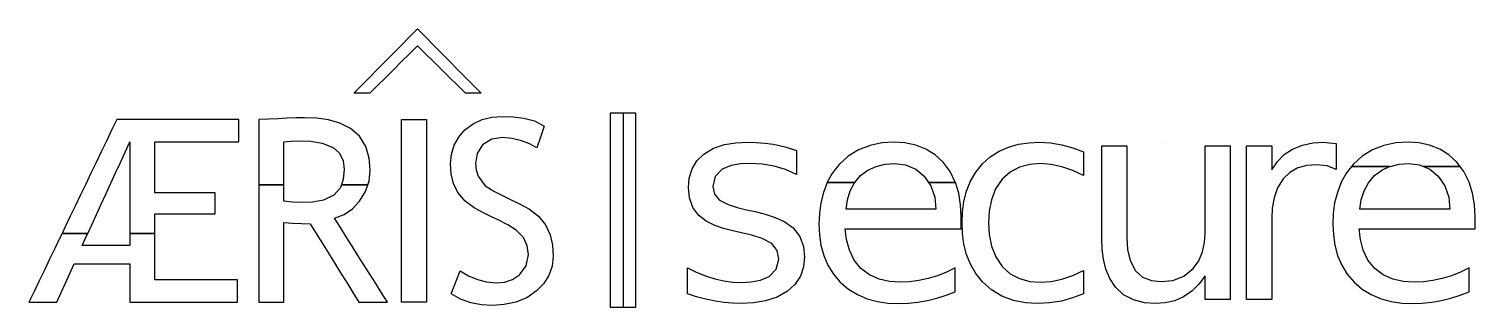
# Model space of a CAD drawing. Extents: x 0 to 100, y 7 to 27.
import ezdxf

# ---------------------------------------------------------------- set-up
doc = ezdxf.new("R2010")
doc.units = 0
doc.layers.get('0').update_dxf_attribs({"linetype": 'CONTINUOUS'})

msp = doc.modelspace()

# ---------------------------------------------------------------- linework, layer by layer
at = {"color": 7}
for points in [[(31.539203, 22.176128), (31.001483, 22.180377), (30.463764, 22.184626), (29.908785, 22.728452), (29.353963, 23.272123), (28.798809, 23.81612), (28.243877, 24.3599), (27.68892, 24.903704), (27.134033, 25.447439), (26.58549, 24.902666), (26.037101, 24.358047), (25.488754, 23.813469), (24.940159, 23.268644), (24.391513, 22.72377), (23.842914, 22.178941), (23.285695, 22.17753), (22.728477, 22.176119), (23.279202, 22.730965), (23.829726, 23.285608), (24.38062, 23.840624), (24.931388, 24.395513), (25.481924, 24.950168), (26.032799, 25.505165), (26.583613, 26.0601), (27.134033, 26.61464), (27.68471, 26.059794), (28.235185, 25.505151), (28.786031, 24.950135), (29.336751, 24.395246), (29.887238, 23.84059), (30.438065, 23.285594), (30.98883, 22.730658), (31.539203, 22.176119)], [(2.557639, 12.495386), (2.407708, 12.195525), (2.054931, 11.454692), (1.693333, 10.705039), (1.340556, 9.964206), (0.978958, 9.223372), (0.626181, 8.482539), (0.264583, 7.741706), (0.908403, 7.741706), (1.552222, 7.741706), (2.196042, 7.741706), (2.495903, 8.403164), (2.795764, 9.064622), (3.095625, 9.726081), (3.395486, 10.387539), (4.162778, 10.387539), (4.938889, 10.387539), (5.706181, 10.387539), (6.482292, 10.387539), (7.249583, 10.387539), (7.249583, 9.726081), (7.249583, 9.064622), (7.249583, 8.403164), (7.249583, 7.741706), (8.078611, 7.741706), (8.907639, 7.741706), (9.727847, 7.741706), (10.556875, 7.741706), (11.385903, 7.741706), (12.214931, 7.741706), (13.035139, 7.741706), (13.864167, 7.741706), (14.693194, 7.741706), (14.693194, 8.517817), (14.693194, 9.293928), (13.872986, 9.293928), (13.061597, 9.293928), (12.241389, 9.293928), (11.421181, 9.293928), (10.609792, 9.293928), (9.789583, 9.293928), (8.969375, 9.293928), (8.969375, 10.0524), (8.969375, 10.802053), (8.969375, 11.560525), (8.969375, 12.318997), (8.969375, 12.495386), (7.249583, 12.495386), (7.249583, 12.460108), (7.249583, 11.666358), (6.420556, 11.666358), (5.600347, 11.666358), (4.771319, 11.666358), (3.942292, 11.666358), (4.277431, 12.380733), (4.330347, 12.495386), (2.557639, 12.495386), (2.557639, 12.495386), (4.330347, 12.495386), (4.60375, 13.095108), (4.938889, 13.809483), (5.265208, 14.523858), (5.600347, 15.238233), (5.926667, 15.952608), (6.261806, 16.666983), (6.588125, 17.381358), (6.923264, 18.095733), (7.249583, 18.810108), (7.249583, 18.016358), (7.249583, 17.222608), (7.249583, 16.428858), (7.249583, 15.635108), (7.249583, 14.841358), (7.249583, 14.047608), (7.249583, 13.253858), (7.249583, 12.495386), (8.969375, 12.495386), (8.969375, 13.077469), (8.969375, 13.835942), (9.807222, 13.835942), (10.645069, 13.835942), (11.474097, 13.835942), (12.311944, 13.835942), (13.140972, 13.835942), (13.140972, 14.567956), (13.140972, 15.299969), (12.311944, 15.299969), (11.474097, 15.299969), (10.63625, 15.299969), (9.807222, 15.299969), (8.969375, 15.299969), (8.969375, 16.005525), (8.969375, 16.702261), (8.969375, 17.407817), (8.969375, 18.104553), (8.969375, 18.810108), (9.807222, 18.810108), (10.63625, 18.810108), (11.465278, 18.810108), (12.294306, 18.810108), (13.123333, 18.810108), (13.952361, 18.810108), (14.790208, 18.810108), (14.790208, 19.5774), (14.790208, 20.353511), (13.943542, 20.353511), (13.096875, 20.353511), (12.250208, 20.353511), (11.403542, 20.353511), (10.565694, 20.353511), (9.719028, 20.353511), (8.872361, 20.353511), (8.025694, 20.353511), (7.179028, 20.353511), (6.341181, 20.353511), (5.979583, 19.612678), (5.626806, 18.871844), (5.265208, 18.131011), (4.912431, 17.390178), (4.550833, 16.649344), (4.198056, 15.899692), (3.836458, 15.158858), (3.483681, 14.418025), (3.122083, 13.677192), (2.769306, 12.936358), (2.557639, 12.495386), (2.557639, 12.495386)], [(16.166042, 15.855594), (16.166042, 15.308789), (16.166042, 14.470942), (16.166042, 13.624275), (16.166042, 12.786428), (16.166042, 11.948581), (16.166042, 11.101914), (16.166042, 10.264067), (16.166042, 9.426219), (16.166042, 8.579553), (16.166042, 7.741706), (16.739306, 7.741706), (17.312569, 7.741706), (17.885833, 7.741706), (17.885833, 8.526636), (17.885833, 9.311567), (17.885833, 10.096497), (17.885833, 10.881428), (17.885833, 11.666358), (17.885833, 12.460108), (17.885833, 13.245039), (18.494375, 13.200942), (19.102917, 13.174483), (19.711458, 13.156844), (20.134792, 12.477747), (20.558125, 11.79865), (20.981458, 11.128372), (21.395972, 10.449275), (21.819306, 9.770178), (22.242639, 9.091081), (22.665972, 8.420803), (23.080486, 7.741706), (23.741944, 7.741706), (24.394583, 7.741706), (25.056042, 7.741706), (24.650347, 8.385525), (24.244653, 9.029344), (23.838958, 9.673164), (23.433264, 10.316983), (23.01875, 10.960803), (22.613056, 11.613442), (22.207361, 12.257261), (21.801667, 12.901081), (21.395972, 13.5449), (22.06625, 13.791844), (22.648333, 14.197539), (23.133403, 14.726706), (23.539097, 15.379344), (23.697847, 15.855594), (21.872222, 15.855594), (21.784028, 15.617469), (21.351875, 15.123581), (20.646319, 14.797261), (19.879028, 14.65615), (19.094097, 14.620872), (18.494375, 14.647331), (17.885833, 14.709067), (17.885833, 15.529275), (17.885833, 15.855594), (16.166042, 15.855594), (16.166042, 15.855594), (17.885833, 15.855594), (17.885833, 16.349483), (17.885833, 17.169692), (17.885833, 17.9899), (17.885833, 18.810108), (18.397361, 18.863025), (18.908889, 18.889483), (19.729097, 18.863025), (20.540486, 18.730733), (21.298958, 18.430872), (21.739931, 18.025178), (21.986875, 17.496011), (22.057431, 16.905108), (22.004514, 16.24365), (21.872222, 15.855594), (23.697847, 15.855594), (23.786042, 16.102539), (23.865417, 16.869831), (23.803681, 17.698858), (23.565556, 18.492608), (23.133403, 19.198164), (22.507222, 19.744969), (21.766389, 20.115386), (20.972639, 20.335872), (20.152431, 20.450525), (19.323403, 20.485803), (18.714861, 20.476983), (18.106319, 20.450525), (17.506597, 20.415247), (16.836319, 20.388789), (16.166042, 20.353511), (16.166042, 19.515664), (16.166042, 18.677817), (16.166042, 17.83115), (16.166042, 16.993303), (16.166042, 16.155456), (16.166042, 15.855594), (16.166042, 15.855594)], [(26.031452, 7.739786), (26.031452, 8.581079), (26.031452, 9.422193), (26.031452, 10.263355), (26.031452, 11.104623), (26.031452, 11.945815), (26.031452, 12.786917), (26.031452, 13.627841), (26.031452, 14.468818), (26.031452, 15.309737), (26.031452, 16.1511), (26.031452, 16.99209), (26.031452, 17.833322), (26.031452, 18.67453), (26.031452, 19.51582), (26.031452, 20.356912), (26.60561, 20.356912), (27.179581, 20.356912), (27.753927, 20.356912), (27.753927, 19.515619), (27.753927, 18.674505), (27.753927, 17.833343), (27.753927, 16.992075), (27.753927, 16.150883), (27.753927, 15.30978), (27.753927, 14.468857), (27.753927, 13.62788), (27.753927, 12.786961), (27.753927, 11.945598), (27.753927, 11.104608), (27.753927, 10.263376), (27.753927, 9.422168), (27.753927, 8.580878), (27.753927, 7.739786), (27.179769, 7.739786), (26.605798, 7.739786), (26.031452, 7.739786)], [(29.453095, 8.316815), (29.662663, 8.84504), (29.872162, 9.373095), (30.081799, 9.901493), (30.657495, 9.559061), (31.278917, 9.307237), (31.916083, 9.141665), (32.570776, 9.074706), (33.151492, 9.126532), (33.705604, 9.303911), (34.189901, 9.625897), (34.651476, 10.259307), (34.801378, 11.029713), (34.714914, 11.644494), (34.456884, 12.209608), (33.967858, 12.708005), (33.376942, 13.086756), (32.751635, 13.406727), (32.243505, 13.643568), (31.735375, 13.880409), (31.050159, 14.249603), (30.428097, 14.71708), (29.926777, 15.310062), (29.631336, 15.935674), (29.467846, 16.608469), (29.418647, 17.29952), (29.476656, 17.952206), (29.663646, 18.580143), (29.98367, 19.151159), (30.417683, 19.642085), (30.975066, 20.062548), (31.608047, 20.357104), (32.2868, 20.522051), (32.984169, 20.572221), (33.744485, 20.546873), (34.499324, 20.455457), (35.233855, 20.260289), (35.89515, 19.891843), (35.641085, 19.142567), (35.38702, 18.393291), (34.879112, 18.67139), (34.33631, 18.875584), (33.690518, 19.043683), (33.027231, 19.108118), (32.282289, 18.997436), (31.640639, 18.6086), (31.258789, 18.019164), (31.14112, 17.325357), (31.183982, 16.876184), (31.321982, 16.446895), (31.821498, 15.783742), (32.467652, 15.379564), (33.147804, 15.034466), (33.664546, 14.789013), (34.181288, 14.543561), (34.870663, 14.165237), (35.492478, 13.68581), (35.989887, 13.079456), (36.30323, 12.401882), (36.467579, 11.672732), (36.51524, 10.926366), (36.443366, 10.241475), (36.218203, 9.590754), (35.849227, 9.009589), (35.369796, 8.514901), (34.696714, 8.050836), (33.939437, 7.74099), (33.138531, 7.574156), (32.321015, 7.524479), (31.567633, 7.567191), (30.826228, 7.705891), (30.114334, 7.953909), (29.453095, 8.316815)], [(40.463611, 20.794483), (40.463611, 19.957642), (40.463611, 19.120867), (40.463611, 18.284065), (40.463611, 17.447328), (40.463611, 16.610606), (40.463611, 15.774099), (40.463611, 14.937519), (40.463611, 14.100769), (40.463611, 13.264012), (40.463611, 12.427068), (40.463611, 11.590247), (40.463611, 10.753472), (40.463611, 9.916782), (40.463611, 9.079936), (40.463611, 8.243011), (40.463611, 7.406567), (41.051573, 7.406567), (41.639345, 7.406567), (42.2275, 7.406567), (42.2275, 8.243408), (42.2275, 9.080183), (42.2275, 9.916985), (42.2275, 10.753722), (42.2275, 11.590444), (42.2275, 12.426951), (42.2275, 13.263531), (42.2275, 14.100281), (42.2275, 14.937038), (42.2275, 15.773982), (42.2275, 16.610803), (42.2275, 17.447578), (42.2275, 18.284268), (42.2275, 19.121114), (42.2275, 19.958039), (42.2275, 20.794483), (41.639538, 20.794483), (41.051766, 20.794483), (40.463611, 20.794483), (40.463611, 20.794483)], [(41.348536, 20.794141), (41.348536, 19.957344), (41.348536, 19.120614), (41.348536, 18.283855), (41.348536, 17.447163), (41.348536, 16.610484), (41.348536, 15.774022), (41.348536, 14.937486), (41.348536, 14.10078), (41.348536, 13.264067), (41.348536, 12.427167), (41.348536, 11.590391), (41.348536, 10.753659), (41.348536, 9.917013), (41.348536, 9.080212), (41.348536, 8.243331), (41.348536, 7.406931)], [(53.336323, 18.220145), (53.336323, 17.395949), (53.336323, 16.571754), (52.58617, 16.902209), (51.801612, 17.140165), (50.982768, 17.283272), (50.153223, 17.329635), (49.482311, 17.29897), (48.821277, 17.184703), (48.201679, 16.931747), (47.713688, 16.425325), (47.557478, 15.738084), (47.670823, 15.201336), (48.02168, 14.78126), (48.612931, 14.486193), (49.24451, 14.285954), (49.887962, 14.127587), (50.484794, 13.994957), (51.187759, 13.821562), (51.875016, 13.594152), (52.53113, 13.289065), (53.118433, 12.867609), (53.576595, 12.28543), (53.83127, 11.589149), (53.904732, 10.849751), (53.83638, 10.172622), (53.613428, 9.530582), (53.233388, 8.967212), (52.730019, 8.509793), (51.997969, 8.09004), (51.196031, 7.825659), (50.362489, 7.688036), (49.518497, 7.647703), (48.921648, 7.667968), (48.327286, 7.726119), (47.737477, 7.818227), (47.082669, 7.951571), (46.434973, 8.117383), (45.795404, 8.310849), (45.795404, 8.910838), (45.795404, 9.510632), (45.795404, 10.110817), (46.41199, 9.814225), (47.047119, 9.559442), (47.699583, 9.352935), (48.310747, 9.218216), (48.930847, 9.134959), (49.556391, 9.106625), (50.209927, 9.140229), (50.85259, 9.263231), (51.451092, 9.523459), (51.945846, 10.03037), (52.114238, 10.717121), (52.003604, 11.32118), (51.631091, 11.806575), (50.970815, 12.142544), (50.260744, 12.363021), (49.537442, 12.536037), (48.931139, 12.678139), (48.301744, 12.83397), (47.688796, 13.04429), (47.107443, 13.330039), (46.59118, 13.720225), (46.171424, 14.289004), (45.938681, 14.957015), (45.871192, 15.662296), (45.928148, 16.31927), (46.119146, 16.95006), (46.460072, 17.513942), (46.932226, 17.973834), (47.615539, 18.374781), (48.368425, 18.623492), (49.151653, 18.751371), (49.944805, 18.788556), (50.553534, 18.773902), (51.160494, 18.727728), (51.763718, 18.646453), (52.561262, 18.474722), (53.336323, 18.220145)], [(55.474306, 16.014344), (55.200903, 15.326428), (55.024514, 14.603233), (54.9275, 13.871219), (54.892222, 13.121567), (54.9275, 12.398372), (55.033333, 11.675178), (55.227361, 10.969622), (55.509583, 10.299344), (55.897639, 9.681983), (56.373889, 9.126358), (56.929514, 8.650108), (57.555694, 8.262053), (58.234792, 7.979831), (58.940347, 7.785803), (59.663542, 7.679969), (60.395556, 7.644692), (61.074653, 7.67115), (61.736111, 7.741706), (62.397569, 7.856358), (63.050208, 8.015108), (63.694028, 8.217956), (64.320208, 8.4649), (64.320208, 9.285108), (64.320208, 10.114136), (63.711667, 9.814275), (63.085486, 9.567331), (62.441667, 9.373303), (61.806667, 9.232192), (61.154028, 9.152817), (60.501389, 9.126358), (59.769375, 9.170456), (59.055, 9.329206), (58.384722, 9.620247), (57.793819, 10.061219), (57.326389, 10.652122), (57.000069, 11.331219), (56.806042, 12.063233), (56.717847, 12.812886), (57.511597, 12.812886), (58.314167, 12.812886), (59.116736, 12.812886), (59.919306, 12.812886), (60.721875, 12.812886), (61.524444, 12.812886), (62.327014, 12.812886), (63.129583, 12.812886), (63.923333, 12.812886), (64.725903, 12.812886), (64.725903, 13.236219), (64.725903, 13.659553), (64.690625, 14.470942), (64.558333, 15.264692), (64.329028, 16.014344), (62.476944, 16.014344), (62.644514, 15.776219), (62.900278, 14.991289), (62.988472, 14.171081), (62.212361, 14.171081), (61.43625, 14.171081), (60.651319, 14.171081), (59.875208, 14.171081), (59.099097, 14.171081), (58.322986, 14.171081), (57.546875, 14.162261), (56.770764, 14.162261), (56.867778, 14.806081), (57.061806, 15.423442), (57.361667, 15.996706), (57.379306, 16.014344), (55.474306, 16.014344), (55.474306, 16.014344), (57.379306, 16.014344), (57.776181, 16.490594), (58.287708, 16.869831), (58.860972, 17.125594), (59.478333, 17.266706), (60.113333, 17.310803), (60.880625, 17.222608), (61.586181, 16.940386), (62.177083, 16.455317), (62.476944, 16.014344), (64.329028, 16.014344), (64.320208, 16.040803), (63.967431, 16.763997), (63.482361, 17.407817), (62.926736, 17.919344), (62.291736, 18.316219), (61.586181, 18.589622), (60.845347, 18.739553), (60.095694, 18.792469), (59.249028, 18.739553), (58.428819, 18.571983), (57.635069, 18.263303), (56.920694, 17.822331), (56.294514, 17.257886), (55.835903, 16.666983), (55.474306, 16.023164), (55.474306, 16.014344), (55.474306, 16.014344)], [(73.18447, 18.12541), (73.18447, 17.310688), (73.18447, 16.495966), (72.459138, 16.844679), (71.69713, 17.10227), (70.955647, 17.258271), (70.200314, 17.310688), (69.467847, 17.254768), (68.758407, 17.066269), (68.110462, 16.722699), (67.566678, 16.230707), (67.115943, 15.564736), (66.825384, 14.813712), (66.673263, 14.022528), (66.6288, 13.218129), (66.673477, 12.411436), (66.826, 11.618333), (67.116629, 10.865257), (67.566678, 10.196079), (68.111728, 9.707519), (68.76024, 9.367141), (69.469245, 9.180772), (70.200314, 9.125571), (70.955281, 9.17555), (71.69713, 9.324515), (72.458412, 9.589003), (73.18447, 9.940293), (73.18447, 9.135045), (73.18447, 8.329797), (72.440794, 8.031381), (71.668708, 7.818227), (70.844353, 7.688156), (70.010844, 7.647703), (69.168847, 7.697869), (68.342102, 7.862234), (67.553072, 8.158699), (66.83154, 8.59312), (66.202492, 9.153991), (65.742769, 9.726369), (65.375161, 10.362217), (65.103295, 11.04434), (64.922175, 11.756029), (64.821852, 12.484075), (64.790938, 13.218129), (64.821556, 13.956299), (64.921145, 14.688048), (65.101956, 15.40429), (65.374851, 16.090532), (65.745584, 16.728624), (66.211964, 17.301214), (66.747365, 17.778146), (67.350973, 18.164889), (68.007328, 18.454214), (68.698269, 18.648077), (69.407482, 18.755461), (70.124526, 18.788556), (70.915688, 18.746415), (71.69713, 18.618033), (72.454814, 18.413622), (73.18447, 18.12541)], [(74.449762, 12.109729), (74.449762, 12.912654), (74.449762, 13.715285), (74.449762, 14.518456), (74.449762, 15.321444), (74.449762, 16.124093), (74.449762, 16.927236), (74.449762, 17.729761), (74.449762, 18.532771), (75.030804, 18.532771), (75.611657, 18.532771), (76.192888, 18.532771), (76.192888, 17.738136), (76.192888, 16.943792), (76.192888, 16.148913), (76.192888, 15.354215), (76.192888, 14.559854), (76.192888, 13.765002), (76.192888, 12.970762), (76.192888, 12.176043), (76.239832, 11.38416), (76.413336, 10.611318), (76.780246, 9.911873), (77.272034, 9.474368), (77.884855, 9.232063), (78.54232, 9.163465), (79.361464, 9.250259), (80.129075, 9.545942), (80.768596, 10.063449), (81.155065, 10.599763), (81.413145, 11.208877), (81.551738, 11.856178), (81.592793, 12.517089), (81.592793, 13.269091), (81.592793, 14.020818), (81.592793, 14.77305), (81.592793, 15.525111), (81.592793, 16.276855), (81.592793, 17.029062), (81.592793, 17.781185), (81.592793, 18.532771), (82.173834, 18.532771), (82.754687, 18.532771), (83.335918, 18.532771), (83.335918, 17.716717), (83.335918, 16.900468), (83.335918, 16.084562), (83.335918, 15.268403), (83.335918, 14.452292), (83.335918, 13.635963), (83.335918, 12.819643), (83.335918, 12.003457), (83.335918, 11.187096), (83.335918, 10.371125), (83.335918, 9.554775), (83.335918, 8.738431), (83.335918, 7.922435), (82.754877, 7.922435), (82.174024, 7.922435), (81.592793, 7.922435), (81.592793, 8.737157), (81.592793, 9.551879), (81.176414, 8.996843), (80.684305, 8.507788), (80.114925, 8.111905), (79.498876, 7.844211), (78.84354, 7.693715), (78.172852, 7.647703), (77.399934, 7.704433), (76.649685, 7.898487), (75.965126, 8.258984), (75.397114, 8.784525), (75.007208, 9.371123), (74.73598, 10.021698), (74.565975, 10.705775), (74.476426, 11.405037), (74.449762, 12.109729)], [(78.835998, 18.788556), (78.835998, 18.788556)], [(90.673719, 16.903327), (90.029518, 17.149638), (89.271639, 17.2349), (88.634728, 17.184919), (88.019211, 17.015937), (87.460786, 16.707864), (86.997994, 16.268601), (86.611573, 15.650253), (86.37096, 14.961214), (86.247493, 14.241583), (86.211692, 13.511809), (86.211692, 12.713216), (86.211692, 11.914854), (86.211692, 11.11641), (86.211692, 10.317733), (86.211692, 9.519053), (86.211692, 8.720625), (86.211692, 7.922435), (85.627493, 7.922435), (85.043483, 7.922435), (84.459092, 7.922435), (84.459092, 8.738489), (84.459092, 9.554738), (84.459092, 10.370644), (84.459092, 11.186803), (84.459092, 12.002914), (84.459092, 12.819243), (84.459092, 13.635563), (84.459092, 14.451749), (84.459092, 15.26811), (84.459092, 16.084081), (84.459092, 16.900431), (84.459092, 17.716775), (84.459092, 18.532771), (85.043292, 18.532771), (85.627302, 18.532771), (86.211692, 18.532771), (86.211692, 17.708575), (86.211692, 16.88438), (86.59547, 17.449139), (87.074726, 17.93563), (87.642195, 18.31488), (88.324376, 18.594152), (89.046325, 18.744037), (89.783209, 18.788556), (90.181097, 18.760135), (90.664244, 18.693821), (90.667405, 18.09699), (90.670565, 17.500353), (90.673727, 16.903327)], [(91.722222, 17.107956), (91.378264, 16.666983), (91.007847, 16.023164), (90.743264, 15.326428), (90.558056, 14.603233), (90.461042, 13.871219), (90.434583, 13.121567), (90.469861, 12.398372), (90.575694, 11.675178), (90.760903, 10.969622), (91.051944, 10.299344), (91.431181, 9.681983), (91.907431, 9.126358), (92.471875, 8.650108), (93.089236, 8.262053), (93.768333, 7.979831), (94.473889, 7.785803), (95.205903, 7.679969), (95.937917, 7.644692), (96.608194, 7.67115), (97.278472, 7.741706), (97.939931, 7.856358), (98.592569, 8.015108), (99.227569, 8.217956), (99.862569, 8.4649), (99.862569, 9.285108), (99.862569, 10.114136), (99.254028, 9.814275), (98.627847, 9.567331), (97.984028, 9.373303), (97.340208, 9.232192), (96.696389, 9.152817), (96.04375, 9.126358), (95.311736, 9.170456), (94.588542, 9.329206), (93.918264, 9.620247), (93.327361, 10.061219), (92.859931, 10.652122), (92.533611, 11.331219), (92.339583, 12.063233), (92.251389, 12.812886), (93.053958, 12.812886), (93.856528, 12.812886), (94.659097, 12.812886), (95.461667, 12.812886), (96.255417, 12.812886), (97.057986, 12.812886), (97.860556, 12.812886), (98.663125, 12.812886), (99.465694, 12.812886), (100.268264, 12.812886), (100.268264, 13.236219), (100.268264, 13.659553), (100.224167, 14.470942), (100.100694, 15.264692), (99.862569, 16.040803), (99.500972, 16.763997), (99.245208, 17.107956), (96.705208, 17.107956), (97.128542, 16.940386), (97.719444, 16.455317), (98.178056, 15.776219), (98.442639, 14.991289), (98.522014, 14.171081), (97.745903, 14.171081), (96.969792, 14.171081), (96.193681, 14.171081), (95.417569, 14.171081), (94.641458, 14.171081), (93.865347, 14.171081), (93.089236, 14.162261), (92.304306, 14.162261), (92.401319, 14.806081), (92.595347, 15.423442), (92.895208, 15.996706), (93.309722, 16.490594), (93.82125, 16.869831), (94.359236, 17.107956), (91.722222, 17.107956), (91.722222, 17.107956), (94.359236, 17.107956), (94.403333, 17.125594), (95.020694, 17.266706), (95.655694, 17.310803), (96.414167, 17.222608), (96.705208, 17.107956), (99.245208, 17.107956), (99.015903, 17.407817), (98.460278, 17.919344), (97.825278, 18.316219), (97.119722, 18.589622), (96.387708, 18.739553), (95.638056, 18.792469), (94.791389, 18.739553), (93.962361, 18.571983), (93.177431, 18.263303), (92.463056, 17.822331), (91.836875, 17.257886), (91.722222, 17.107956), (91.722222, 17.107956)]]:
    msp.add_lwpolyline(points, dxfattribs=at)

doc.saveas('drawing.dxf')
